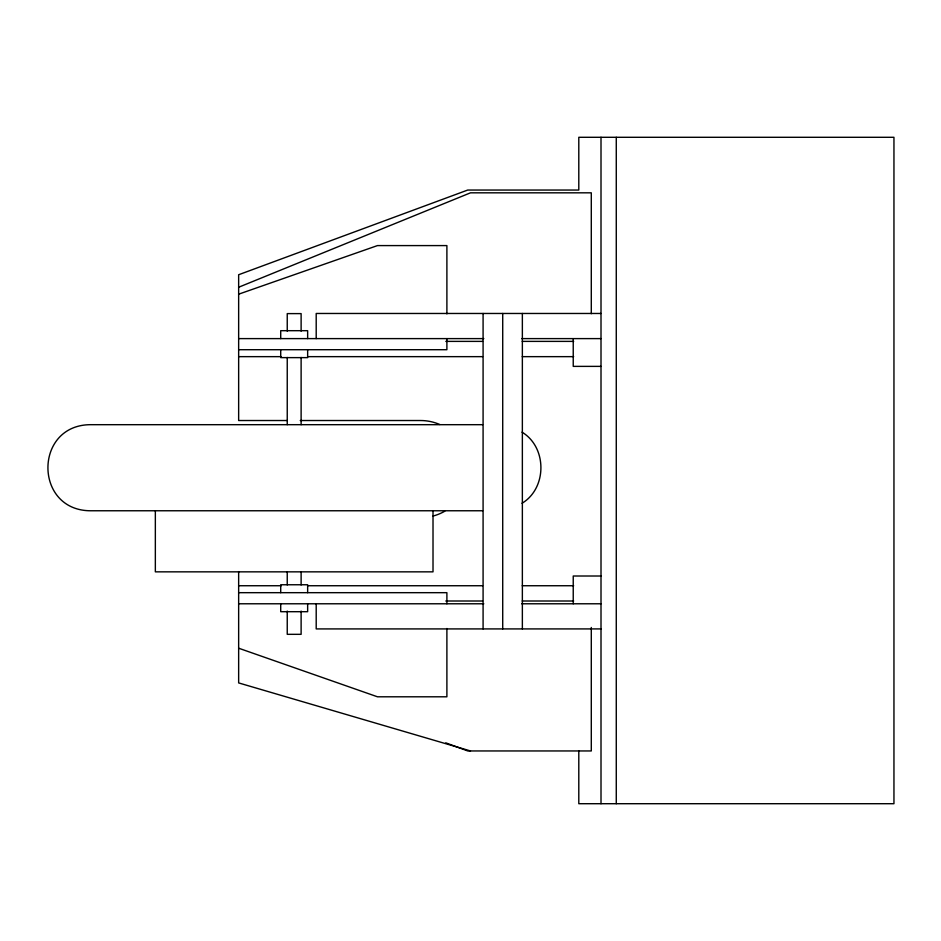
<?xml version="1.0" encoding="UTF-8"?>
<svg xmlns="http://www.w3.org/2000/svg" width="941" height="941" viewBox="0 0 941 941"><rect width="100%" height="100%" fill="white"/><g stroke="black" fill="none" stroke-linecap="round" stroke-linejoin="round"><path stroke-width="1.41" d="M522.02 503.282C547.203 488.167 547.203 447.269 522.02 432.166M238.649 287.24L470.5 192.823L591.289 192.823L591.289 313.706M238.649 294.18L377.482 245.589L446.893 245.589L446.893 313.894M601.005 313.471L316.2 313.471L316.2 338.607M238.649 338.607L483.803 338.607M521.726 338.607L601.005 338.607M445.822 341.383L482.557 341.383M522.231 341.383L573.657 341.383M238.649 349.711L446.893 349.711L446.893 338.607M238.649 356.651L281.253 356.651M307.707 356.651L482.557 356.651M522.231 356.651L573.657 356.651M601.005 366.378L573.234 366.378L573.234 338.607M287.04 420.521L238.649 420.521L238.649 274.737L467.724 190.047L578.797 190.047L578.797 137.292L893.95 137.292L893.95 803.708L578.797 803.708L578.797 750.953M300.25 420.521L420.521 420.521A48.591 48.591 0 0 1 439.765 424.497M482.58 424.685L90.089 424.685C33.876 425.344 33.876 510.104 90.089 510.763L482.58 510.763M601.005 576.01L573.234 576.01L573.234 603.781M238.649 585.737L281.253 585.737M307.707 585.737L482.557 585.737M522.231 585.737L573.657 585.737M238.649 592.677L446.893 592.677L446.893 603.781M445.822 601.005L482.557 601.005M522.231 601.005L573.657 601.005M238.649 603.781L483.803 603.781M521.726 603.781L601.005 603.781M601.005 628.917L316.2 628.917L316.2 603.781M470.5 750.953L238.649 682.919L238.649 571.587M238.649 648.208L377.482 696.799L446.893 696.799L446.893 628.494M445.775 742.837L467.724 750.953L591.289 750.953L591.289 627.471M616.273 137.292L616.273 803.708M601.005 137.292L601.005 803.708M522.361 313.471L522.361 628.917M502.717 313.471L502.717 628.917M483.086 313.471L483.086 628.917M433.013 510.763L433.013 571.846L155.347 571.846L155.347 510.763M307.648 338.607L307.648 330.691L280.712 330.691L280.712 338.607M307.648 349.711L307.648 357.627L280.712 357.627L280.712 349.711M307.648 592.677L307.648 584.761L280.712 584.761L280.712 592.677M307.648 603.781L307.648 611.697L280.712 611.697L280.712 603.781M301.12 331.15L301.12 313.612L287.24 313.612L287.24 331.15M301.12 357.462L301.12 424.685M301.12 571.846L301.12 584.926M301.12 611.085L301.12 634.328L287.24 634.328L287.24 611.085M287.24 357.462L287.24 424.685M287.24 571.846L287.24 584.926M444.811 511.198A48.591 48.591 0 0 1 433.095 516.044"/></g></svg>
